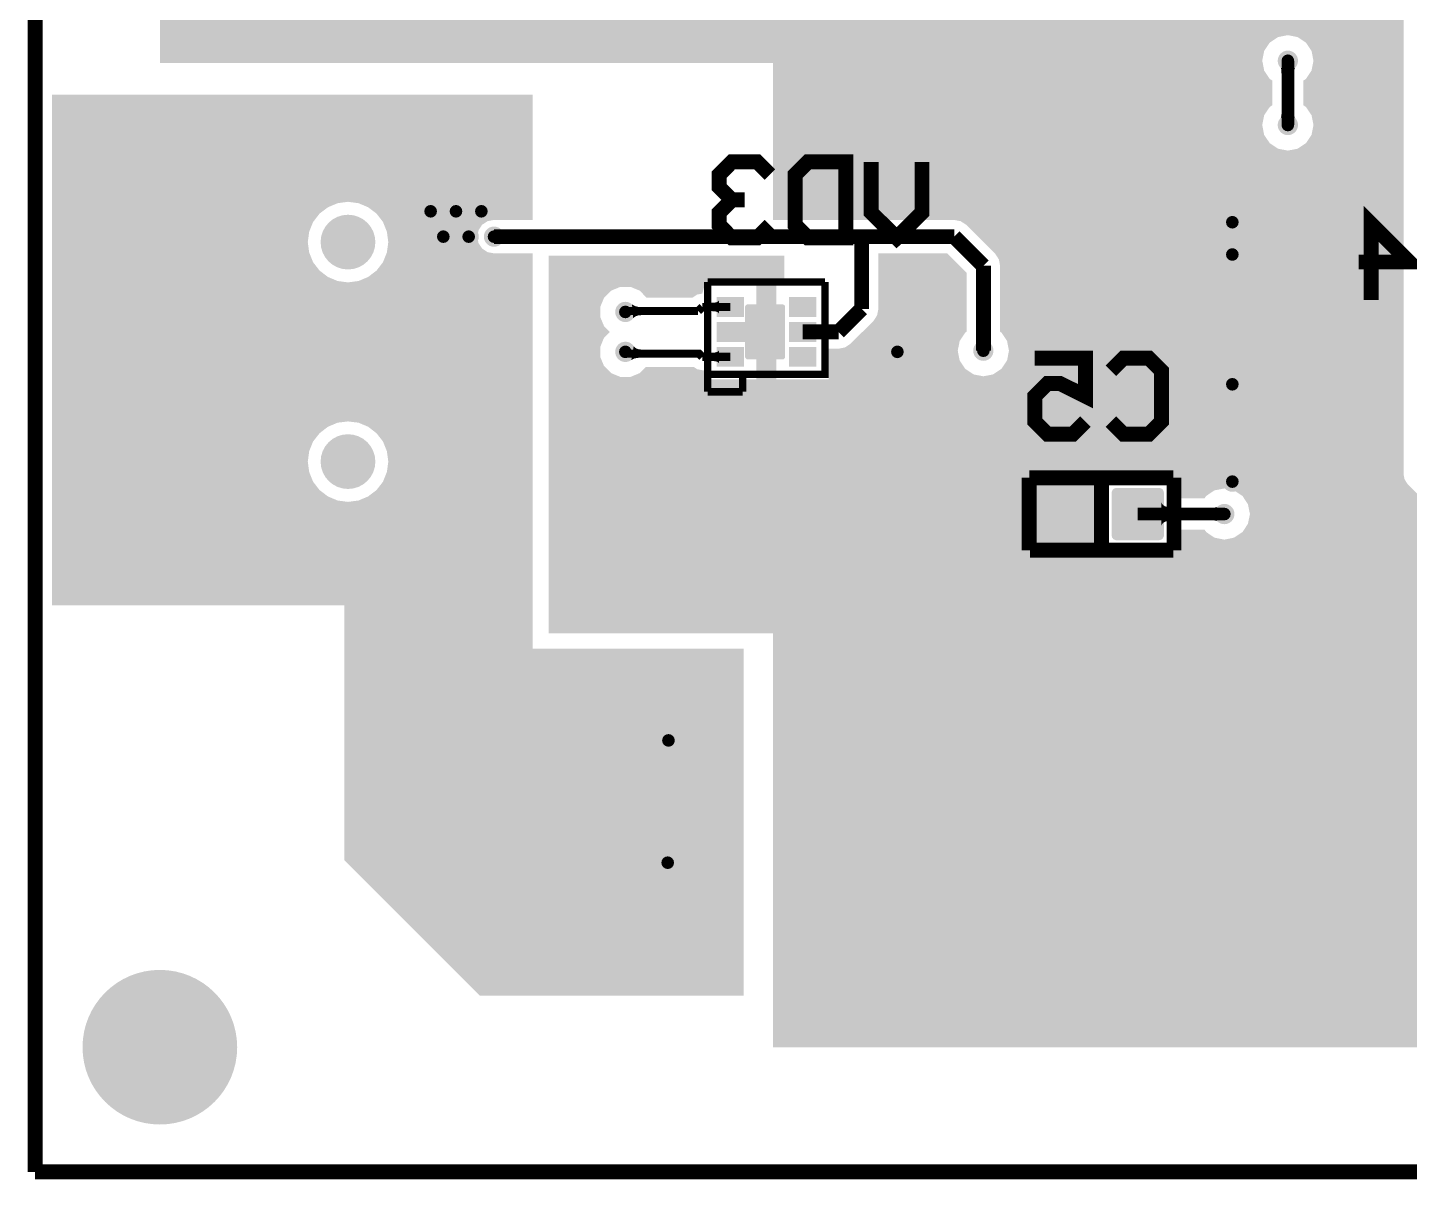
# Model space of a CAD drawing. Header units: millimetres. Extents: x -0.01 to 2.37, y -0.01 to 1.58.
# Drawn here: x -0.006 to 1.084, y -0.006 to 0.903 of the extents above; entities that cross this region are included whole.
import ezdxf

# ---------------------------------------------------------------- set-up
doc = ezdxf.new("R2010")
doc.units = ezdxf.units.MM
doc.layers.get('0').update_dxf_attribs({"linetype": 'CONTINUOUS', "lineweight": 0})
for name, color, linetype, lineweight in [('PCB_KUR_GBL', 10, 'CONTINUOUS', 0), ('PCB_KUR_GBO', 96, 'CONTINUOUS', 0), ('PCB_KUR_GBP', 170, 'CONTINUOUS', 0), ('PCB_KUR_GBS', 176, 'CONTINUOUS', 0), ('PCB_KUR_GKO', 130, 'CONTINUOUS', 0), ('PCB_KUR_TXT', 254, 'CONTINUOUS', 0)]:
    doc.layers.add(name, color=color, linetype=linetype, lineweight=lineweight)

# ---------------------------------------------------------------- blocks, each defined once
blk = doc.blocks.new('CUSTOM_4')
for points in [[(-0.0187, -0.0168), (-0.0187, 0.0168), (0.0187, -0.0168), (0.0187, 0.0168)], [(-0.0186, 0.0172), (-0.0181, 0.018), (0.0185, 0.0172), (0.0182, 0.018)], [(-0.0186, 0.0168), (-0.0186, 0.0172), (0.0186, 0.0168), (0.0185, 0.0172)], [(-0.0181, 0.018), (-0.018, 0.0182), (0.0182, 0.018), (0.0178, 0.0182)], [(-0.018, 0.0182), (-0.017, 0.0186), (0.0178, 0.0182), (0.0172, 0.0186)], [(-0.017, 0.0186), (-0.0168, 0.0186), (0.0172, 0.0186), (0.0168, 0.0186)], [(-0.0168, 0.0186), (-0.0168, 0.0187), (0.0168, 0.0186), (0.0168, 0.0187)], [(-0.0185, -0.0172), (-0.0186, -0.0168), (0.0186, -0.0172), (0.0186, -0.0168)], [(-0.0182, -0.018), (-0.0185, -0.0172), (0.0181, -0.018), (0.0186, -0.0172)], [(-0.0178, -0.0182), (-0.0182, -0.018), (0.018, -0.0182), (0.0181, -0.018)], [(-0.0172, -0.0186), (-0.0178, -0.0182), (0.017, -0.0186), (0.018, -0.0182)], [(-0.0168, -0.0186), (-0.0172, -0.0186), (0.0168, -0.0186), (0.017, -0.0186)], [(-0.0168, -0.0187), (-0.0168, -0.0186), (0.0168, -0.0187), (0.0168, -0.0186)]]:
    blk.add_solid(points)
blk = doc.blocks.new('ROUND_11')
h = blk.add_hatch(color=256)
edge = h.paths.add_edge_path(flags=0)
edge.add_arc((0, 0), 0.059, 0, 360)
blk = doc.blocks.new('ROUND_12')
h = blk.add_hatch(color=256)
edge = h.paths.add_edge_path(flags=0)
edge.add_arc((0, 0), 0.0197, 0, 360)
blk = doc.blocks.new('ROUND_16')
h = blk.add_hatch(color=256)
edge = h.paths.add_edge_path(flags=0)
edge.add_arc((0, 0), 0.008, 0, 360)
blk = doc.blocks.new('RECTANGLE_17')
blk.add_solid([(0.0088, 0.0059), (0.0088, -0.0059), (-0.0088, 0.0059), (-0.0088, -0.0059)])
blk = doc.blocks.new('CUSTOM_21')
for points in [[(-0.0206, 0.0175), (-0.0201, 0.0185), (0.0205, 0.0175), (0.0202, 0.0185)], [(-0.0206, 0.0168), (-0.0206, 0.0175), (0.0206, 0.0168), (0.0205, 0.0175)], [(-0.0206, -0.0168), (-0.0206, 0.0168), (0.0206, -0.0168), (0.0206, 0.0168)], [(-0.0201, 0.0185), (-0.0199, 0.0191), (0.0202, 0.0185), (0.0198, 0.0191)], [(-0.0199, 0.0191), (-0.019, 0.0199), (0.0198, 0.0191), (0.0191, 0.0199)], [(-0.019, 0.0199), (-0.0185, 0.0202), (0.0191, 0.0199), (0.0183, 0.0202)], [(-0.0185, 0.0202), (-0.0171, 0.0206), (0.0183, 0.0202), (0.0175, 0.0206)], [(-0.0171, 0.0206), (-0.0168, 0.0206), (0.0175, 0.0206), (0.0168, 0.0206)], [(-0.0205, -0.0175), (-0.0206, -0.0168), (0.0206, -0.0175), (0.0206, -0.0168)], [(-0.0202, -0.0185), (-0.0205, -0.0175), (0.0201, -0.0185), (0.0206, -0.0175)], [(-0.0198, -0.0191), (-0.0202, -0.0185), (0.0199, -0.0191), (0.0201, -0.0185)], [(-0.0191, -0.0199), (-0.0198, -0.0191), (0.019, -0.0199), (0.0199, -0.0191)], [(-0.0183, -0.0202), (-0.0191, -0.0199), (0.0185, -0.0202), (0.019, -0.0199)], [(-0.0175, -0.0206), (-0.0183, -0.0202), (0.0171, -0.0206), (0.0185, -0.0202)], [(-0.0168, -0.0206), (-0.0175, -0.0206), (0.0168, -0.0206), (0.0171, -0.0206)]]:
    blk.add_solid(points)
blk = doc.blocks.new('ROUND_24')
h = blk.add_hatch(color=256)
edge = h.paths.add_edge_path(flags=0)
edge.add_arc((0, 0), 0.061, 0, 360)
blk = doc.blocks.new('ROUND_25')
h = blk.add_hatch(color=256)
edge = h.paths.add_edge_path(flags=0)
edge.add_arc((0, 0), 0.0216, 0, 360)
blk = doc.blocks.new('RECTANGLE_27')
blk.add_solid([(0.0108, 0.0078), (0.0108, -0.0078), (-0.0108, 0.0078), (-0.0108, -0.0078)])
blk = doc.blocks.new('ROUND_8')
h = blk.add_hatch(color=256)
edge = h.paths.add_edge_path(flags=0)
edge.add_arc((0, 0), 0.005, 0, 360)

msp = doc.modelspace()

# ---------------------------------------------------------------- linework, layer by layer
at = {"layer": 'PCB_KUR_GBL', "lineweight": 211}
for points, const_width in [([(0.9882, 0.8261), (0.9882, 0.8768)], 0.01), ([(0.362, 0.738), (0.652, 0.738)], 0.0118), ([(0.652, 0.681), (0.652, 0.738), (0.725, 0.738)], 0.0118), ([(0.725, 0.738), (0.748, 0.715)], 0.0118), ([(0.748, 0.648), (0.748, 0.715)], 0.0118), ([(0.6338, 0.6628), (0.652, 0.681)], 0.0118), ([(0.4656, 0.6786), (0.4663, 0.6793)], 0.0065), ([(0.4663, 0.6793), (0.523, 0.6793)], 0.0065), ([(0.523, 0.6793), (0.5263, 0.6825)], 0.0065), ([(0.5263, 0.6825), (0.5483, 0.6825)], 0.0065), ([(0.6054, 0.6628), (0.6338, 0.6628)], 0.0118), ([(0.4656, 0.6471), (0.467, 0.6457)], 0.0065), ([(0.467, 0.6457), (0.5237, 0.6457), (0.5263, 0.6431)], 0.0065), ([(0.5263, 0.6431), (0.5483, 0.6431)], 0.0065), ([(0.8698, 0.5191), (0.9381, 0.5191)], 0.01)]:
    msp.add_lwpolyline(points, dxfattribs=dict(at, const_width=const_width))
at = {"layer": 'PCB_KUR_GBL'}
for points in [[(0.0984, 0.897), (0.0984, 0.9194), (1.0795, 0.897), (1.0795, 0.9194)], [(0.0984, 0.8955), (0.0984, 0.897), (0.9805, 0.8955), (0.9882, 0.897)], [(0.0984, 0.8911), (0.0984, 0.8955), (0.9739, 0.8911), (0.9805, 0.8955)], [(0.9959, 0.8955), (0.9882, 0.897), (1.0795, 0.8955), (1.0795, 0.897)], [(1.0025, 0.8911), (0.9959, 0.8955), (1.0795, 0.8911), (1.0795, 0.8955)], [(0.0984, 0.8845), (0.0984, 0.8911), (0.9695, 0.8845), (0.9739, 0.8911)], [(0.0984, 0.8768), (0.0984, 0.8845), (0.968, 0.8768), (0.9695, 0.8845)], [(1.0069, 0.8845), (1.0025, 0.8911), (1.0795, 0.8845), (1.0795, 0.8911)], [(1.0084, 0.8768), (1.0069, 0.8845), (1.0795, 0.8768), (1.0795, 0.8845)], [(0.0984, 0.875), (0.0984, 0.8768), (0.9684, 0.875), (0.968, 0.8768)], [(0.582, 0.8691), (0.582, 0.875), (0.9695, 0.8691), (0.9684, 0.875)], [(1.0069, 0.8691), (1.0084, 0.8768), (1.0795, 0.8691), (1.0795, 0.8768)], [(0.582, 0.8625), (0.582, 0.8691), (0.9739, 0.8625), (0.9695, 0.8691)], [(0.582, 0.8612), (0.582, 0.8625), (0.9759, 0.8612), (0.9739, 0.8625)], [(0.582, 0.8417), (0.582, 0.8612), (0.9759, 0.8417), (0.9759, 0.8612)], [(0.9827, 0.8709), (0.9826, 0.8711), (0.9937, 0.8709), (0.9938, 0.8711)], [(0.9826, 0.8711), (0.9826, 0.8711), (0.9938, 0.8711), (0.9826, 0.8711)], [(0.9828, 0.8707), (0.9827, 0.8709), (0.9936, 0.8707), (0.9937, 0.8709)], [(0.9829, 0.8704), (0.9828, 0.8707), (0.9935, 0.8704), (0.9936, 0.8707)], [(0.983, 0.87), (0.9829, 0.8704), (0.9934, 0.87), (0.9935, 0.8704)], [(0.983, 0.8695), (0.983, 0.87), (0.9934, 0.8695), (0.9934, 0.87)], [(0.9831, 0.8682), (0.983, 0.8695), (0.9933, 0.8682), (0.9934, 0.8695)], [(0.9832, 0.8667), (0.9831, 0.8682), (0.9932, 0.8667), (0.9933, 0.8682)], [(0.9832, 0.8658), (0.9832, 0.8667), (0.9932, 0.8658), (0.9932, 0.8667)], [(1.0005, 0.8612), (1.0025, 0.8625), (1.0795, 0.8612), (1.0795, 0.8625)], [(1.0005, 0.8417), (1.0005, 0.8612), (1.0795, 0.8417), (1.0795, 0.8612)], [(1.0025, 0.8625), (1.0069, 0.8691), (1.0795, 0.8625), (1.0795, 0.8691)], [(0.0132, 0.7655), (0.0132, 0.85), (0.3925, 0.7655), (0.3925, 0.85)], [(0.582, 0.8403), (0.582, 0.8417), (0.9739, 0.8403), (0.9759, 0.8417)], [(0.582, 0.8338), (0.582, 0.8403), (0.9695, 0.8338), (0.9739, 0.8403)], [(1.0025, 0.8403), (1.0005, 0.8417), (1.0795, 0.8403), (1.0795, 0.8417)], [(1.0069, 0.8338), (1.0025, 0.8403), (1.0795, 0.8338), (1.0795, 0.8403)], [(0.582, 0.8261), (0.582, 0.8338), (0.968, 0.8261), (0.9695, 0.8338)], [(0.9826, 0.8318), (0.9827, 0.8319), (0.9938, 0.8318), (0.9937, 0.8319)], [(0.9826, 0.8318), (0.9826, 0.8318), (0.9826, 0.8318), (0.9938, 0.8318)], [(0.9827, 0.8319), (0.9828, 0.8322), (0.9937, 0.8319), (0.9936, 0.8322)], [(0.9828, 0.8322), (0.9829, 0.8325), (0.9936, 0.8322), (0.9935, 0.8325)], [(0.9829, 0.8325), (0.983, 0.8329), (0.9935, 0.8325), (0.9934, 0.8329)], [(0.983, 0.8329), (0.9831, 0.8334), (0.9934, 0.8329), (0.9934, 0.8334)], [(0.9831, 0.8334), (0.9832, 0.8346), (0.9934, 0.8334), (0.9933, 0.8346)], [(0.9832, 0.8362), (0.9832, 0.8371), (0.9932, 0.8362), (0.9932, 0.8371)], [(0.9832, 0.8346), (0.9832, 0.8362), (0.9933, 0.8346), (0.9932, 0.8362)], [(1.0084, 0.8261), (1.0069, 0.8338), (1.0795, 0.8261), (1.0795, 0.8338)], [(0.582, 0.8183), (0.582, 0.8261), (0.9695, 0.8183), (0.968, 0.8261)], [(0.582, 0.8118), (0.582, 0.8183), (0.9739, 0.8118), (0.9695, 0.8183)], [(1.0025, 0.8118), (1.0069, 0.8183), (1.0795, 0.8118), (1.0795, 0.8183)], [(1.0069, 0.8183), (1.0084, 0.8261), (1.0795, 0.8183), (1.0795, 0.8261)], [(0.582, 0.8074), (0.582, 0.8118), (0.9805, 0.8074), (0.9739, 0.8118)], [(0.582, 0.8059), (0.582, 0.8074), (0.9882, 0.8059), (0.9805, 0.8074)], [(0.9882, 0.8059), (0.9959, 0.8074), (1.0795, 0.8059), (1.0795, 0.8074)], [(0.9959, 0.8074), (1.0025, 0.8118), (1.0795, 0.8074), (1.0795, 0.8118)], [(0.582, 0.7512), (0.582, 0.8059), (1.0795, 0.7512), (1.0795, 0.8059)], [(0.0132, 0.7644), (0.0132, 0.7655), (0.2386, 0.7644), (0.2468, 0.7655)], [(0.0132, 0.7612), (0.0132, 0.7644), (0.231, 0.7612), (0.2386, 0.7644)], [(0.2551, 0.7644), (0.2468, 0.7655), (0.3925, 0.7644), (0.3925, 0.7655)], [(0.2627, 0.7612), (0.2551, 0.7644), (0.3925, 0.7612), (0.3925, 0.7644)], [(0.0132, 0.7562), (0.0132, 0.7612), (0.2244, 0.7562), (0.231, 0.7612)], [(0.0132, 0.7496), (0.0132, 0.7562), (0.2193, 0.7496), (0.2244, 0.7562)], [(0.2693, 0.7562), (0.2627, 0.7612), (0.3925, 0.7562), (0.3925, 0.7612)], [(0.2732, 0.7512), (0.2693, 0.7562), (0.3925, 0.7512), (0.3925, 0.7562)], [(0.0132, 0.7419), (0.0132, 0.7496), (0.2162, 0.7419), (0.2193, 0.7496)], [(0.0132, 0.7337), (0.0132, 0.7419), (0.2151, 0.7337), (0.2162, 0.7419)], [(0.2739, 0.7502), (0.2732, 0.7512), (0.3569, 0.7502), (0.362, 0.7512)], [(0.2732, 0.7512), (0.2732, 0.7512), (0.362, 0.7512), (0.3925, 0.7512)], [(0.2744, 0.7496), (0.2739, 0.7502), (0.356, 0.7496), (0.3569, 0.7502)], [(0.2753, 0.7474), (0.2744, 0.7496), (0.3526, 0.7474), (0.356, 0.7496)], [(0.277, 0.7431), (0.2753, 0.7474), (0.3498, 0.7431), (0.3526, 0.7474)], [(0.2775, 0.7419), (0.277, 0.7431), (0.3496, 0.7419), (0.3498, 0.7431)], [(0.278, 0.738), (0.2775, 0.7419), (0.3488, 0.738), (0.3496, 0.7419)], [(0.7301, 0.7502), (0.725, 0.7512), (1.0795, 0.7502), (1.0795, 0.7512)], [(0.7344, 0.7474), (0.7301, 0.7502), (1.0795, 0.7474), (1.0795, 0.7502)], [(0.7574, 0.7244), (0.7344, 0.7474), (1.0795, 0.7244), (1.0795, 0.7474)], [(0.0132, 0.7255), (0.0132, 0.7337), (0.2162, 0.7255), (0.2151, 0.7337)], [(0.2779, 0.7286), (0.2785, 0.7329), (0.3526, 0.7286), (0.3498, 0.7329)], [(0.2786, 0.7337), (0.278, 0.738), (0.3496, 0.7337), (0.3488, 0.738)], [(0.2785, 0.7329), (0.2786, 0.7337), (0.3498, 0.7329), (0.3496, 0.7337)], [(0.0132, 0.7178), (0.0132, 0.7255), (0.2193, 0.7178), (0.2162, 0.7255)], [(0.2744, 0.7178), (0.2772, 0.7248), (0.3925, 0.7178), (0.3925, 0.7248)], [(0.2772, 0.7248), (0.2775, 0.7255), (0.362, 0.7248), (0.3584, 0.7255)], [(0.2772, 0.7248), (0.2772, 0.7248), (0.3925, 0.7248), (0.362, 0.7248)], [(0.2775, 0.7258), (0.2779, 0.7286), (0.3569, 0.7258), (0.3526, 0.7286)], [(0.2775, 0.7255), (0.2775, 0.7258), (0.3584, 0.7255), (0.3569, 0.7258)], [(0.405, 0.7002), (0.405, 0.723), (0.591, 0.7002), (0.591, 0.723)], [(0.6652, 0.7095), (0.6652, 0.7248), (0.7348, 0.7095), (0.7195, 0.7248)], [(0.6652, 0.7248), (0.6652, 0.7248), (0.7195, 0.7248), (0.6652, 0.7248)], [(0.7602, 0.7201), (0.7574, 0.7244), (1.0795, 0.7201), (1.0795, 0.7244)], [(0.7612, 0.715), (0.7602, 0.7201), (1.0795, 0.715), (1.0795, 0.7201)], [(0.0132, 0.7112), (0.0132, 0.7178), (0.2244, 0.7112), (0.2193, 0.7178)], [(0.0132, 0.7062), (0.0132, 0.7112), (0.231, 0.7062), (0.2244, 0.7112)], [(0.2627, 0.7062), (0.2693, 0.7112), (0.3925, 0.7062), (0.3925, 0.7112)], [(0.2693, 0.7112), (0.2744, 0.7178), (0.3925, 0.7112), (0.3925, 0.7178)], [(0.6652, 0.681), (0.6652, 0.7095), (0.7348, 0.681), (0.7348, 0.7095)], [(0.7612, 0.663), (0.7612, 0.715), (1.0795, 0.663), (1.0795, 0.715)], [(0.0132, 0.703), (0.0132, 0.7062), (0.2386, 0.703), (0.231, 0.7062)], [(0.0132, 0.7019), (0.0132, 0.703), (0.2468, 0.7019), (0.2386, 0.703)], [(0.0132, 0.5922), (0.0132, 0.7019), (0.3925, 0.5922), (0.3925, 0.7019)], [(0.2468, 0.7019), (0.2551, 0.703), (0.3925, 0.7019), (0.3925, 0.703)], [(0.2551, 0.703), (0.2627, 0.7062), (0.3925, 0.703), (0.3925, 0.7062)], [(0.405, 0.6984), (0.405, 0.7002), (0.5276, 0.6984), (0.5276, 0.7002)], [(0.405, 0.7002), (0.405, 0.7002), (0.5276, 0.7002), (0.569, 0.7002)], [(0.405, 0.6954), (0.405, 0.6984), (0.4544, 0.6954), (0.4617, 0.6984)], [(0.4713, 0.6977), (0.4696, 0.6984), (0.5276, 0.6977), (0.5276, 0.6984)], [(0.4769, 0.6954), (0.4713, 0.6977), (0.5269, 0.6954), (0.5276, 0.6977)], [(0.569, 0.6825), (0.569, 0.7002), (0.5847, 0.6825), (0.5847, 0.7002)], [(0.405, 0.6898), (0.405, 0.6954), (0.4488, 0.6898), (0.4544, 0.6954)], [(0.405, 0.6825), (0.405, 0.6898), (0.4458, 0.6825), (0.4488, 0.6898)], [(0.4792, 0.6931), (0.4769, 0.6954), (0.5263, 0.6931), (0.5269, 0.6954)], [(0.4799, 0.6923), (0.4792, 0.6931), (0.5222, 0.6923), (0.5263, 0.6931)], [(0.4822, 0.69), (0.4799, 0.6923), (0.5188, 0.69), (0.5222, 0.6923)], [(0.4824, 0.6898), (0.4822, 0.69), (0.5187, 0.6898), (0.5188, 0.69)], [(0.5379, 0.6864), (0.5385, 0.6867), (0.5396, 0.6864), (0.5396, 0.6867)], [(0.5385, 0.6867), (0.539, 0.687), (0.5396, 0.6867), (0.5396, 0.687)], [(0.539, 0.687), (0.5393, 0.6874), (0.5396, 0.687), (0.5396, 0.6874)], [(0.5393, 0.6874), (0.5395, 0.6878), (0.5396, 0.6874), (0.5396, 0.6878)], [(0.5395, 0.6878), (0.5396, 0.6883), (0.5396, 0.6878), (0.5396, 0.6883)], [(0.405, 0.6746), (0.405, 0.6825), (0.4458, 0.6746), (0.4458, 0.6825)], [(0.4708, 0.6842), (0.4708, 0.6846), (0.4714, 0.6842), (0.4708, 0.6846)], [(0.4709, 0.6839), (0.4708, 0.6842), (0.4719, 0.6839), (0.4714, 0.6842)], [(0.4709, 0.6836), (0.4709, 0.6839), (0.4725, 0.6836), (0.4719, 0.6839)], [(0.4709, 0.6833), (0.4709, 0.6836), (0.4731, 0.6833), (0.4725, 0.6836)], [(0.4709, 0.683), (0.4709, 0.6833), (0.4737, 0.683), (0.4731, 0.6833)], [(0.471, 0.6829), (0.4709, 0.683), (0.4744, 0.6829), (0.4737, 0.683)], [(0.471, 0.6827), (0.471, 0.6829), (0.4751, 0.6827), (0.4744, 0.6829)], [(0.471, 0.6826), (0.471, 0.6827), (0.4758, 0.6826), (0.4751, 0.6827)], [(0.471, 0.6825), (0.471, 0.6826), (0.4766, 0.6825), (0.4758, 0.6826)], [(0.4716, 0.676), (0.471, 0.6825), (0.478, 0.676), (0.4774, 0.6825)], [(0.471, 0.6825), (0.471, 0.6825), (0.4774, 0.6825), (0.4766, 0.6825)], [(0.4716, 0.6759), (0.4716, 0.676), (0.4764, 0.6759), (0.4772, 0.676)], [(0.4716, 0.6758), (0.4716, 0.6759), (0.4757, 0.6758), (0.4764, 0.6759)], [(0.4716, 0.6756), (0.4716, 0.6758), (0.475, 0.6756), (0.4757, 0.6758)], [(0.5331, 0.6793), (0.5331, 0.6858), (0.5396, 0.6793), (0.5396, 0.6858)], [(0.5343, 0.6792), (0.5331, 0.6793), (0.5396, 0.6792), (0.5396, 0.6793)], [(0.5343, 0.6858), (0.5364, 0.686), (0.5396, 0.6858), (0.5396, 0.686)], [(0.5364, 0.679), (0.5354, 0.6792), (0.5396, 0.679), (0.5396, 0.6792)], [(0.5364, 0.686), (0.5372, 0.6862), (0.5396, 0.686), (0.5396, 0.6862)], [(0.5372, 0.6789), (0.5364, 0.679), (0.5396, 0.6789), (0.5396, 0.679)], [(0.5372, 0.6862), (0.5379, 0.6864), (0.5396, 0.6862), (0.5396, 0.6864)], [(0.5379, 0.6786), (0.5372, 0.6789), (0.5396, 0.6786), (0.5396, 0.6789)], [(0.5385, 0.6784), (0.5379, 0.6786), (0.5396, 0.6784), (0.5396, 0.6786)], [(0.539, 0.678), (0.5385, 0.6784), (0.5396, 0.678), (0.5396, 0.6784)], [(0.5393, 0.6776), (0.539, 0.678), (0.5396, 0.6776), (0.5396, 0.678)], [(0.5395, 0.6772), (0.5393, 0.6776), (0.5396, 0.6772), (0.5396, 0.6776)], [(0.5396, 0.6767), (0.5395, 0.6772), (0.5396, 0.6767), (0.5396, 0.6772)], [(0.5621, 0.6687), (0.5621, 0.6825), (0.5896, 0.6687), (0.5896, 0.6825)], [(0.5621, 0.6825), (0.5621, 0.6825), (0.5896, 0.6825), (0.5847, 0.6825)], [(0.6614, 0.6716), (0.6642, 0.6759), (0.7348, 0.6716), (0.7348, 0.6759)], [(0.6642, 0.6759), (0.6652, 0.681), (0.7348, 0.6759), (0.7348, 0.681)], [(0.405, 0.6674), (0.405, 0.6746), (0.4488, 0.6674), (0.4458, 0.6746)], [(0.405, 0.6628), (0.405, 0.6674), (0.4534, 0.6628), (0.4488, 0.6674)], [(0.4716, 0.6754), (0.4716, 0.6756), (0.4744, 0.6754), (0.475, 0.6756)], [(0.4717, 0.6751), (0.4716, 0.6754), (0.4738, 0.6751), (0.4744, 0.6754)], [(0.4717, 0.6748), (0.4717, 0.6751), (0.4732, 0.6748), (0.4738, 0.6751)], [(0.4717, 0.6744), (0.4717, 0.6748), (0.4727, 0.6744), (0.4732, 0.6748)], [(0.4718, 0.674), (0.4717, 0.6744), (0.4722, 0.674), (0.4727, 0.6744)], [(0.4718, 0.6735), (0.4718, 0.674), (0.4718, 0.6735), (0.4722, 0.674)], [(0.5562, 0.6569), (0.5562, 0.6687), (0.5896, 0.6569), (0.5896, 0.6687)], [(0.6528, 0.663), (0.6614, 0.6716), (0.7348, 0.663), (0.7348, 0.6716)], [(0.405, 0.6583), (0.405, 0.6628), (0.4488, 0.6583), (0.4534, 0.6628)], [(0.405, 0.651), (0.405, 0.6583), (0.4458, 0.651), (0.4488, 0.6583)], [(0.5621, 0.6431), (0.5621, 0.6569), (0.5896, 0.6431), (0.5896, 0.6569)], [(0.6432, 0.6535), (0.6454, 0.6557), (0.7289, 0.6535), (0.7293, 0.6557)], [(0.6454, 0.6557), (0.652, 0.6623), (0.7293, 0.6557), (0.7337, 0.6623)], [(0.652, 0.6623), (0.6528, 0.663), (0.7337, 0.6623), (0.7348, 0.663)], [(0.7623, 0.6623), (0.7612, 0.663), (1.0795, 0.6623), (1.0795, 0.663)], [(0.7667, 0.6557), (0.7623, 0.6623), (1.0795, 0.6557), (1.0795, 0.6623)], [(0.7682, 0.648), (0.7667, 0.6557), (1.0795, 0.648), (1.0795, 0.6557)], [(0.405, 0.6431), (0.405, 0.651), (0.4458, 0.6431), (0.4458, 0.651)], [(0.405, 0.6359), (0.405, 0.6431), (0.4488, 0.6359), (0.4458, 0.6431)], [(0.4706, 0.6424), (0.4717, 0.6489), (0.4769, 0.6424), (0.4782, 0.6489)], [(0.4717, 0.6489), (0.4718, 0.649), (0.4782, 0.6489), (0.4774, 0.649)], [(0.4718, 0.6494), (0.4719, 0.6496), (0.4753, 0.6494), (0.4746, 0.6496)], [(0.4718, 0.6492), (0.4718, 0.6494), (0.4759, 0.6492), (0.4753, 0.6494)], [(0.4718, 0.649), (0.4718, 0.6492), (0.4766, 0.649), (0.4759, 0.6492)], [(0.4719, 0.6499), (0.472, 0.6502), (0.4741, 0.6499), (0.4735, 0.6502)], [(0.4719, 0.6496), (0.4719, 0.6499), (0.4746, 0.6496), (0.4741, 0.6499)], [(0.472, 0.6506), (0.4721, 0.6511), (0.4731, 0.6506), (0.4726, 0.6511)], [(0.472, 0.6502), (0.472, 0.6506), (0.4735, 0.6502), (0.4731, 0.6506)], [(0.4721, 0.6511), (0.4722, 0.6516), (0.4726, 0.6511), (0.4722, 0.6516)], [(0.5331, 0.6399), (0.5331, 0.6464), (0.5396, 0.6399), (0.5396, 0.6464)], [(0.5343, 0.6464), (0.5364, 0.6466), (0.5396, 0.6464), (0.5396, 0.6466)], [(0.5364, 0.6466), (0.5372, 0.6468), (0.5396, 0.6466), (0.5396, 0.6468)], [(0.5372, 0.6468), (0.5379, 0.647), (0.5396, 0.6468), (0.5396, 0.647)], [(0.5379, 0.647), (0.5385, 0.6473), (0.5396, 0.647), (0.5396, 0.6473)], [(0.5385, 0.6473), (0.539, 0.6476), (0.5396, 0.6473), (0.5396, 0.6476)], [(0.539, 0.6476), (0.5393, 0.648), (0.5396, 0.6476), (0.5396, 0.648)], [(0.5393, 0.648), (0.5395, 0.6485), (0.5396, 0.648), (0.5396, 0.6485)], [(0.5395, 0.6485), (0.5396, 0.6489), (0.5396, 0.6485), (0.5396, 0.6489)], [(0.569, 0.6254), (0.569, 0.6431), (0.5847, 0.6254), (0.5847, 0.6431)], [(0.6261, 0.648), (0.6261, 0.6496), (0.7278, 0.648), (0.7281, 0.6496)], [(0.6261, 0.6403), (0.6261, 0.648), (0.7293, 0.6403), (0.7278, 0.648)], [(0.6338, 0.6496), (0.6389, 0.6506), (0.7281, 0.6496), (0.7283, 0.6506)], [(0.6389, 0.6506), (0.6432, 0.6535), (0.7283, 0.6506), (0.7289, 0.6535)], [(0.7667, 0.6403), (0.7682, 0.648), (1.0795, 0.6403), (1.0795, 0.648)], [(0.405, 0.6303), (0.405, 0.6359), (0.4544, 0.6303), (0.4488, 0.6359)], [(0.4703, 0.6406), (0.4708, 0.6409), (0.4703, 0.6406), (0.4704, 0.6409)], [(0.4704, 0.6412), (0.4705, 0.6415), (0.4714, 0.6412), (0.472, 0.6415)], [(0.4704, 0.6409), (0.4704, 0.6412), (0.4708, 0.6409), (0.4714, 0.6412)], [(0.4705, 0.642), (0.4706, 0.6421), (0.4733, 0.642), (0.4739, 0.6421)], [(0.4705, 0.6418), (0.4705, 0.642), (0.4726, 0.6418), (0.4733, 0.642)], [(0.4705, 0.6415), (0.4705, 0.6418), (0.472, 0.6415), (0.4726, 0.6418)], [(0.4706, 0.6423), (0.4706, 0.6424), (0.4746, 0.6423), (0.4761, 0.6424)], [(0.4706, 0.6421), (0.4706, 0.6423), (0.4739, 0.6421), (0.4746, 0.6423)], [(0.4769, 0.6303), (0.4791, 0.6326), (0.5276, 0.6303), (0.5276, 0.6326)], [(0.4792, 0.6326), (0.4799, 0.6334), (0.5263, 0.6326), (0.5222, 0.6334)], [(0.4799, 0.6334), (0.4817, 0.6352), (0.5222, 0.6334), (0.5196, 0.6352)], [(0.5354, 0.6398), (0.5343, 0.6399), (0.5396, 0.6398), (0.5396, 0.6399)], [(0.5364, 0.6397), (0.5354, 0.6398), (0.5396, 0.6397), (0.5396, 0.6398)], [(0.5372, 0.6395), (0.5364, 0.6397), (0.5396, 0.6395), (0.5396, 0.6397)], [(0.5379, 0.6393), (0.5372, 0.6395), (0.5396, 0.6393), (0.5396, 0.6395)], [(0.5385, 0.639), (0.5379, 0.6393), (0.5396, 0.639), (0.5396, 0.6393)], [(0.539, 0.6387), (0.5385, 0.639), (0.5396, 0.6387), (0.5396, 0.639)], [(0.5393, 0.6383), (0.539, 0.6387), (0.5396, 0.6383), (0.5396, 0.6387)], [(0.5395, 0.6378), (0.5393, 0.6383), (0.5396, 0.6378), (0.5396, 0.6383)], [(0.5396, 0.6374), (0.5395, 0.6378), (0.5396, 0.6374), (0.5396, 0.6378)], [(0.6261, 0.6337), (0.6261, 0.6403), (0.7337, 0.6337), (0.7293, 0.6403)], [(0.6261, 0.6293), (0.6261, 0.6337), (0.7403, 0.6293), (0.7337, 0.6337)], [(0.7557, 0.6293), (0.7623, 0.6337), (1.0795, 0.6293), (1.0795, 0.6337)], [(0.7623, 0.6337), (0.7667, 0.6403), (1.0795, 0.6337), (1.0795, 0.6403)], [(0.405, 0.6273), (0.405, 0.6303), (0.4617, 0.6273), (0.4544, 0.6303)], [(0.405, 0.6254), (0.405, 0.6273), (0.5276, 0.6254), (0.5276, 0.6273)], [(0.405, 0.5505), (0.405, 0.6254), (1.0795, 0.5505), (1.0795, 0.6254)], [(0.405, 0.6254), (0.405, 0.6254), (0.569, 0.6254), (0.5276, 0.6254)], [(0.4696, 0.6273), (0.4769, 0.6303), (0.5276, 0.6273), (0.5276, 0.6303)], [(0.6261, 0.6278), (0.6261, 0.6293), (0.748, 0.6278), (0.7403, 0.6293)], [(0.6261, 0.6254), (0.6261, 0.6278), (1.0795, 0.6254), (1.0795, 0.6278)], [(0.748, 0.6278), (0.7557, 0.6293), (1.0795, 0.6278), (1.0795, 0.6293)], [(0.0132, 0.5912), (0.0132, 0.5922), (0.2386, 0.5912), (0.2468, 0.5922)], [(0.0132, 0.588), (0.0132, 0.5912), (0.231, 0.588), (0.2386, 0.5912)], [(0.2551, 0.5912), (0.2468, 0.5922), (0.3925, 0.5912), (0.3925, 0.5922)], [(0.2627, 0.588), (0.2551, 0.5912), (0.3925, 0.588), (0.3925, 0.5912)], [(0.0132, 0.5829), (0.0132, 0.588), (0.2244, 0.5829), (0.231, 0.588)], [(0.0132, 0.5764), (0.0132, 0.5829), (0.2193, 0.5764), (0.2244, 0.5829)], [(0.2693, 0.5829), (0.2627, 0.588), (0.3925, 0.5829), (0.3925, 0.588)], [(0.2744, 0.5764), (0.2693, 0.5829), (0.3925, 0.5764), (0.3925, 0.5829)], [(0.0132, 0.5687), (0.0132, 0.5764), (0.2162, 0.5687), (0.2193, 0.5764)], [(0.0132, 0.5605), (0.0132, 0.5687), (0.2151, 0.5605), (0.2162, 0.5687)], [(0.2775, 0.5687), (0.2744, 0.5764), (0.3925, 0.5687), (0.3925, 0.5764)], [(0.2786, 0.5605), (0.2775, 0.5687), (0.3925, 0.5605), (0.3925, 0.5687)], [(0.0132, 0.5523), (0.0132, 0.5605), (0.2162, 0.5523), (0.2151, 0.5605)], [(0.2775, 0.5523), (0.2786, 0.5605), (0.3925, 0.5523), (0.3925, 0.5605)], [(0.0132, 0.5446), (0.0132, 0.5523), (0.2193, 0.5446), (0.2162, 0.5523)], [(0.2744, 0.5446), (0.2775, 0.5523), (0.3925, 0.5446), (0.3925, 0.5523)], [(0.405, 0.5499), (0.405, 0.5505), (1.0796, 0.5499), (1.0795, 0.5505)], [(0.405, 0.5489), (0.405, 0.5499), (0.8477, 0.5489), (0.853, 0.5499)], [(0.405, 0.5458), (0.405, 0.5489), (0.8431, 0.5458), (0.8477, 0.5489)], [(0.405, 0.5413), (0.405, 0.5458), (0.8401, 0.5413), (0.8431, 0.5458)], [(0.892, 0.5489), (0.8867, 0.5499), (1.0798, 0.5489), (1.0796, 0.5499)], [(0.8956, 0.5464), (0.892, 0.5489), (1.0803, 0.5464), (1.0798, 0.5489)], [(0.8965, 0.5458), (0.8956, 0.5464), (1.0807, 0.5458), (1.0803, 0.5464)], [(0.8984, 0.543), (0.8965, 0.5458), (1.0825, 0.543), (1.0807, 0.5458)], [(0.0132, 0.538), (0.0132, 0.5446), (0.2244, 0.538), (0.2193, 0.5446)], [(0.0132, 0.533), (0.0132, 0.538), (0.231, 0.533), (0.2244, 0.538)], [(0.2627, 0.533), (0.2693, 0.538), (0.3925, 0.533), (0.3925, 0.538)], [(0.2693, 0.538), (0.2744, 0.5446), (0.3925, 0.538), (0.3925, 0.5446)], [(0.405, 0.536), (0.405, 0.5413), (0.8391, 0.536), (0.8401, 0.5413)], [(0.405, 0.5023), (0.405, 0.536), (0.8391, 0.5023), (0.8391, 0.536)], [(0.8996, 0.5413), (0.8984, 0.543), (1.0842, 0.5413), (1.0825, 0.543)], [(0.9, 0.5393), (0.8996, 0.5413), (1.0862, 0.5393), (1.0842, 0.5413)], [(0.9003, 0.5378), (0.9, 0.5393), (0.9303, 0.5378), (0.9381, 0.5393)], [(0.9006, 0.536), (0.9003, 0.5378), (0.9276, 0.536), (0.9303, 0.5378)], [(0.9006, 0.5334), (0.9006, 0.536), (0.9238, 0.5334), (0.9276, 0.536)], [(0.9458, 0.5378), (0.9381, 0.5393), (1.0877, 0.5378), (1.0862, 0.5393)], [(0.9524, 0.5334), (0.9458, 0.5378), (1.0921, 0.5334), (1.0877, 0.5378)], [(0.0132, 0.5298), (0.0132, 0.533), (0.2386, 0.5298), (0.231, 0.533)], [(0.0132, 0.5287), (0.0132, 0.5298), (0.2468, 0.5287), (0.2386, 0.5298)], [(0.0132, 0.447), (0.0132, 0.5287), (0.3925, 0.447), (0.3925, 0.5287)], [(0.2468, 0.5287), (0.2551, 0.5298), (0.3925, 0.5287), (0.3925, 0.5298)], [(0.2551, 0.5298), (0.2627, 0.533), (0.3925, 0.5298), (0.3925, 0.533)], [(0.8884, 0.5282), (0.8884, 0.5291), (0.8885, 0.5282), (0.8884, 0.5291)], [(0.8884, 0.5273), (0.8884, 0.5282), (0.8889, 0.5273), (0.8885, 0.5282)], [(0.8884, 0.5266), (0.8884, 0.5273), (0.8894, 0.5266), (0.8889, 0.5273)], [(0.8884, 0.5259), (0.8884, 0.5266), (0.8901, 0.5259), (0.8894, 0.5266)], [(0.8884, 0.5254), (0.8884, 0.5259), (0.891, 0.5254), (0.8901, 0.5259)], [(0.8884, 0.5249), (0.8884, 0.5254), (0.8921, 0.5249), (0.891, 0.5254)], [(0.8884, 0.5246), (0.8884, 0.5249), (0.8934, 0.5246), (0.8921, 0.5249)], [(0.8884, 0.5243), (0.8884, 0.5246), (0.8949, 0.5243), (0.8934, 0.5246)], [(0.8884, 0.5242), (0.8884, 0.5243), (0.8966, 0.5242), (0.8949, 0.5243)], [(0.8884, 0.5241), (0.8884, 0.5242), (0.8986, 0.5241), (0.8966, 0.5242)], [(0.8884, 0.5141), (0.8884, 0.5241), (0.8986, 0.5141), (0.8986, 0.5241)], [(0.9006, 0.5315), (0.9006, 0.5334), (0.9225, 0.5315), (0.9238, 0.5334)], [(0.927, 0.5141), (0.927, 0.5241), (0.9324, 0.5141), (0.9324, 0.5241)], [(0.9279, 0.5241), (0.9312, 0.5243), (0.9324, 0.5241), (0.9324, 0.5243)], [(0.9312, 0.5243), (0.9316, 0.5244), (0.9324, 0.5243), (0.9324, 0.5244)], [(0.9316, 0.5244), (0.932, 0.5245), (0.9324, 0.5244), (0.9324, 0.5245)], [(0.932, 0.5245), (0.9322, 0.5246), (0.9324, 0.5245), (0.9324, 0.5246)], [(0.9322, 0.5246), (0.9324, 0.5247), (0.9324, 0.5246), (0.9324, 0.5247)], [(0.9567, 0.5269), (0.9524, 0.5334), (1.0986, 0.5269), (1.0921, 0.5334)], [(0.9583, 0.5191), (0.9567, 0.5269), (1.1064, 0.5191), (1.0986, 0.5269)], [(0.8884, 0.5139), (0.8884, 0.5141), (0.8949, 0.5139), (0.8966, 0.5141)], [(0.8884, 0.5137), (0.8884, 0.5139), (0.8934, 0.5137), (0.8949, 0.5139)], [(0.8884, 0.5133), (0.8884, 0.5137), (0.8921, 0.5133), (0.8934, 0.5137)], [(0.8884, 0.5129), (0.8884, 0.5133), (0.891, 0.5129), (0.8921, 0.5133)], [(0.8884, 0.5123), (0.8884, 0.5129), (0.8901, 0.5123), (0.891, 0.5129)], [(0.8884, 0.5117), (0.8884, 0.5123), (0.8894, 0.5117), (0.8901, 0.5123)], [(0.9307, 0.514), (0.9295, 0.5141), (0.9324, 0.514), (0.9324, 0.5141)], [(0.9312, 0.5139), (0.9307, 0.514), (0.9324, 0.5139), (0.9324, 0.514)], [(0.9316, 0.5138), (0.9312, 0.5139), (0.9324, 0.5138), (0.9324, 0.5139)], [(0.9322, 0.5136), (0.932, 0.5138), (0.9324, 0.5136), (0.9324, 0.5138)], [(0.9324, 0.5135), (0.9322, 0.5136), (0.9324, 0.5135), (0.9324, 0.5136)], [(0.9567, 0.5114), (0.9583, 0.5191), (1.1141, 0.5114), (1.1064, 0.5191)], [(0.405, 0.497), (0.405, 0.5023), (0.8401, 0.497), (0.8391, 0.5023)], [(0.8884, 0.5109), (0.8884, 0.5117), (0.8889, 0.5109), (0.8894, 0.5117)], [(0.8884, 0.5101), (0.8884, 0.5109), (0.8885, 0.5101), (0.8889, 0.5109)], [(0.8884, 0.5091), (0.8884, 0.5101), (0.8884, 0.5091), (0.8885, 0.5101)], [(0.9003, 0.5005), (0.9006, 0.5023), (0.9303, 0.5005), (0.9276, 0.5023)], [(0.9006, 0.5049), (0.9006, 0.5068), (0.9238, 0.5049), (0.9225, 0.5068)], [(0.9006, 0.5023), (0.9006, 0.5049), (0.9276, 0.5023), (0.9238, 0.5049)], [(0.9458, 0.5005), (0.9479, 0.5019), (1.4655, 0.5005), (1.4646, 0.5019)], [(0.9479, 0.5019), (0.9491, 0.5027), (1.128, 0.5019), (1.124, 0.5027)], [(0.9479, 0.5019), (0.9479, 0.5019), (1.4646, 0.5019), (1.128, 0.5019)], [(0.9491, 0.5027), (0.9524, 0.5049), (1.124, 0.5027), (1.1207, 0.5049)], [(0.9524, 0.5049), (0.9525, 0.505), (1.1207, 0.5049), (1.1205, 0.505)], [(0.9525, 0.505), (0.9567, 0.5114), (1.1205, 0.505), (1.1141, 0.5114)], [(0.405, 0.4924), (0.405, 0.497), (0.8431, 0.4924), (0.8401, 0.497)], [(0.405, 0.4894), (0.405, 0.4924), (0.8477, 0.4894), (0.8431, 0.4924)], [(0.892, 0.4894), (0.8964, 0.4923), (2.2638, 0.4894), (2.2638, 0.4923)], [(0.8964, 0.4923), (0.8965, 0.4924), (1.4814, 0.4923), (1.4809, 0.4924)], [(0.8965, 0.4924), (0.8974, 0.4938), (1.4809, 0.4924), (1.4736, 0.4938)], [(0.8974, 0.4938), (0.8996, 0.497), (1.4736, 0.4938), (1.4689, 0.497)], [(0.8996, 0.497), (0.8998, 0.4982), (1.4689, 0.497), (1.4671, 0.4982)], [(0.8998, 0.4982), (0.9, 0.4989), (1.4671, 0.4982), (1.4666, 0.4989)], [(0.9, 0.4989), (0.9003, 0.5005), (0.9381, 0.4989), (0.9303, 0.5005)], [(0.9381, 0.4989), (0.9458, 0.5005), (1.4666, 0.4989), (1.4655, 0.5005)], [(0.405, 0.4884), (0.405, 0.4894), (0.853, 0.4884), (0.8477, 0.4894)], [(0.405, 0.425), (0.405, 0.4884), (2.2638, 0.425), (2.2638, 0.4884)], [(0.8867, 0.4884), (0.892, 0.4894), (2.2638, 0.4884), (2.2638, 0.4894)], [(0.244, 0.413), (0.244, 0.447), (0.3925, 0.413), (0.3925, 0.447)], [(0.582, 0.4033), (0.582, 0.425), (2.2638, 0.4033), (2.2638, 0.425)], [(0.244, 0.246), (0.244, 0.413), (0.559, 0.246), (0.559, 0.413)], [(0.244, 0.413), (0.244, 0.413), (0.559, 0.413), (0.3925, 0.413)], [(0.582, 0.402), (0.582, 0.4033), (1.7226, 0.402), (1.7324, 0.4033)], [(0.582, 0.3982), (0.582, 0.402), (1.7135, 0.3982), (1.7226, 0.402)], [(0.582, 0.3922), (0.582, 0.3982), (1.7057, 0.3922), (1.7135, 0.3982)], [(0.582, 0.3844), (0.582, 0.3922), (1.6997, 0.3844), (1.7057, 0.3922)], [(0.582, 0.3753), (0.582, 0.3844), (1.6959, 0.3753), (1.6997, 0.3844)], [(0.582, 0.3656), (0.582, 0.3753), (1.6947, 0.3656), (1.6959, 0.3753)], [(0.582, 0.3558), (0.582, 0.3656), (1.6959, 0.3558), (1.6947, 0.3656)], [(0.582, 0.3467), (0.582, 0.3558), (1.6997, 0.3467), (1.6959, 0.3558)], [(0.582, 0.3389), (0.582, 0.3467), (1.7057, 0.3389), (1.6997, 0.3467)], [(0.582, 0.3329), (0.582, 0.3389), (1.7135, 0.3329), (1.7057, 0.3389)], [(0.582, 0.3291), (0.582, 0.3329), (1.7226, 0.3291), (1.7135, 0.3329)], [(0.582, 0.3278), (0.582, 0.3291), (1.7324, 0.3278), (1.7226, 0.3291)], [(0.582, 0.1837), (0.582, 0.3278), (2.2638, 0.1837), (2.2638, 0.3278)], [(0.351, 0.139), (0.244, 0.246), (0.559, 0.139), (0.559, 0.246)], [(0.582, 0.1822), (0.582, 0.1837), (1.3307, 0.1822), (1.342, 0.1837)], [(0.582, 0.1778), (0.582, 0.1822), (1.3202, 0.1778), (1.3307, 0.1822)], [(0.582, 0.1709), (0.582, 0.1778), (1.3111, 0.1709), (1.3202, 0.1778)], [(0.582, 0.1618), (0.582, 0.1709), (1.3042, 0.1618), (1.3111, 0.1709)], [(0.582, 0.1513), (0.582, 0.1618), (1.2998, 0.1513), (1.3042, 0.1618)], [(0.582, 0.14), (0.582, 0.1513), (1.2983, 0.14), (1.2998, 0.1513)], [(0.582, 0.1287), (0.582, 0.14), (1.2998, 0.1287), (1.2983, 0.14)], [(0.582, 0.1182), (0.582, 0.1287), (1.3042, 0.1182), (1.2998, 0.1287)], [(0.582, 0.1091), (0.582, 0.1182), (1.3111, 0.1091), (1.3042, 0.1182)], [(0.582, 0.1034), (0.582, 0.1091), (1.3185, 0.1034), (1.3111, 0.1091)], [(0.582, 0.0984), (0.582, 0.1034), (1.3168, 0.0984), (1.3185, 0.1034)]]:
    msp.add_solid(points, dxfattribs=at)
at = {"layer": 'PCB_KUR_GBO', "lineweight": 211}
for points, const_width in [([(0.5796, 0.787), (0.5696, 0.797), (0.5496, 0.797), (0.5397, 0.787), (0.5397, 0.777), (0.5496, 0.767), (0.5596, 0.767), (0.5496, 0.767), (0.5397, 0.757), (0.5397, 0.7471), (0.5496, 0.7371), (0.5696, 0.7371), (0.5796, 0.7471)], 0.0118), ([(0.6396, 0.797), (0.6396, 0.7371), (0.6096, 0.7371), (0.5996, 0.7471), (0.5996, 0.787), (0.6096, 0.797), (0.6396, 0.797)], 0.0118), ([(0.6996, 0.797), (0.6996, 0.757), (0.6796, 0.7371), (0.6596, 0.757), (0.6596, 0.797)], 0.0118), ([(1.054, 0.688), (1.054, 0.748), (1.084, 0.718), (1.044, 0.718)], 0.0118), ([(0.5306, 0.6156), (0.5306, 0.6294), (0.6231, 0.6294), (0.6231, 0.7022)], 0.0059), ([(0.5306, 0.7022), (0.6231, 0.7022)], 0.0059), ([(0.5306, 0.6294), (0.5306, 0.7022)], 0.0059), ([(0.7886, 0.6421), (0.8286, 0.6421), (0.8286, 0.6121), (0.8086, 0.6221), (0.7986, 0.6221), (0.7886, 0.6121), (0.7886, 0.5921), (0.7986, 0.5821), (0.8186, 0.5821), (0.8286, 0.5921)], 0.0118), ([(0.8486, 0.6321), (0.8586, 0.6421), (0.8785, 0.6421), (0.8885, 0.6321), (0.8885, 0.5921), (0.8785, 0.5821), (0.8586, 0.5821), (0.8486, 0.5921)], 0.0118), ([(0.5581, 0.6156), (0.5581, 0.6294)], 0.0059), ([(0.5306, 0.6156), (0.5581, 0.6156)], 0.0059), ([(0.7842, 0.4906), (0.7842, 0.5477)], 0.0118), ([(0.7842, 0.5477), (0.8978, 0.5477)], 0.0118), ([(0.8413, 0.4906), (0.8413, 0.5477)], 0.0118), ([(0.8984, 0.4906), (0.8984, 0.5477)], 0.0118), ([(0.7848, 0.4906), (0.8978, 0.4906)], 0.0118)]:
    msp.add_lwpolyline(points, dxfattribs=dict(at, const_width=const_width))
at = {"layer": 'PCB_KUR_GBS'}
for points in [[(0.5601, 0.6829), (0.5603, 0.6833), (0.5916, 0.6829), (0.5915, 0.6833)], [(0.5601, 0.6825), (0.5601, 0.6829), (0.5916, 0.6825), (0.5916, 0.6829)], [(0.5601, 0.6707), (0.5601, 0.6825), (0.5916, 0.6707), (0.5916, 0.6825)], [(0.5603, 0.6833), (0.5604, 0.6836), (0.5915, 0.6833), (0.5913, 0.6836)], [(0.5604, 0.6836), (0.5607, 0.6839), (0.5913, 0.6836), (0.591, 0.6839)], [(0.5607, 0.6839), (0.561, 0.6842), (0.591, 0.6839), (0.5907, 0.6842)], [(0.561, 0.6842), (0.5613, 0.6843), (0.5907, 0.6842), (0.5904, 0.6843)], [(0.5613, 0.6843), (0.5617, 0.6845), (0.5904, 0.6843), (0.59, 0.6845)], [(0.5542, 0.6691), (0.5544, 0.6695), (0.5916, 0.6691), (0.5916, 0.6695)], [(0.5542, 0.6687), (0.5542, 0.6691), (0.5916, 0.6687), (0.5916, 0.6691)], [(0.5542, 0.6569), (0.5542, 0.6687), (0.5916, 0.6569), (0.5916, 0.6687)], [(0.5544, 0.6695), (0.5545, 0.6698), (0.5916, 0.6695), (0.5916, 0.6698)], [(0.5545, 0.6698), (0.5548, 0.6701), (0.5916, 0.6698), (0.5916, 0.6701)], [(0.5548, 0.6701), (0.5551, 0.6704), (0.5916, 0.6701), (0.5916, 0.6704)], [(0.5551, 0.6704), (0.5554, 0.6706), (0.5916, 0.6704), (0.5916, 0.6706)], [(0.5554, 0.6706), (0.5558, 0.6707), (0.5916, 0.6706), (0.5916, 0.6707)], [(0.5542, 0.6565), (0.5542, 0.6569), (0.5916, 0.6565), (0.5916, 0.6569)], [(0.5544, 0.6562), (0.5542, 0.6565), (0.5916, 0.6562), (0.5916, 0.6565)], [(0.5545, 0.6558), (0.5544, 0.6562), (0.5916, 0.6558), (0.5916, 0.6562)], [(0.5548, 0.6555), (0.5545, 0.6558), (0.5916, 0.6555), (0.5916, 0.6558)], [(0.5551, 0.6553), (0.5548, 0.6555), (0.5916, 0.6553), (0.5916, 0.6555)], [(0.5554, 0.6551), (0.5551, 0.6553), (0.5916, 0.6551), (0.5916, 0.6553)], [(0.5558, 0.655), (0.5554, 0.6551), (0.5916, 0.655), (0.5916, 0.6551)], [(0.5601, 0.6431), (0.5601, 0.655), (0.5916, 0.6431), (0.5916, 0.655)], [(0.5601, 0.6428), (0.5601, 0.6431), (0.5916, 0.6428), (0.5916, 0.6431)], [(0.5603, 0.6424), (0.5601, 0.6428), (0.5915, 0.6424), (0.5916, 0.6428)], [(0.5604, 0.6421), (0.5603, 0.6424), (0.5913, 0.6421), (0.5915, 0.6424)], [(0.5607, 0.6418), (0.5604, 0.6421), (0.591, 0.6418), (0.5913, 0.6421)], [(0.561, 0.6415), (0.5607, 0.6418), (0.5907, 0.6415), (0.591, 0.6418)], [(0.5613, 0.6413), (0.561, 0.6415), (0.5904, 0.6413), (0.5907, 0.6415)], [(0.5617, 0.6412), (0.5613, 0.6413), (0.59, 0.6412), (0.5904, 0.6413)]]:
    msp.add_solid(points, dxfattribs=at)
at = {"layer": 'PCB_KUR_GKO', "lineweight": 211, "const_width": 0.0118}
for points in [[(0, 0), (0, 1.5748), (2.3622, 1.5748)], [(0, 0), (2.3622, 0)]]:
    msp.add_lwpolyline(points, dxfattribs=at)

# ---------------------------------------------------------------- block references
at = {"layer": 'PCB_KUR_GBL'}
for name, p in [('ROUND_16', (0.9882, 0.8768)), ('ROUND_16', (0.9882, 0.8261)), ('ROUND_16', (0.312, 0.758)), ('ROUND_16', (0.332, 0.758)), ('ROUND_16', (0.352, 0.758)), ('ROUND_12', (0.2468, 0.7337)), ('ROUND_16', (0.9444, 0.7494)), ('ROUND_16', (0.322, 0.738)), ('ROUND_16', (0.342, 0.738)), ('ROUND_16', (0.362, 0.738)), ('ROUND_16', (0.9444, 0.7239)), ('RECTANGLE_17', (0.5483, 0.6825)), ('RECTANGLE_17', (0.6054, 0.6825)), ('ROUND_16', (0.4656, 0.6786)), ('RECTANGLE_17', (0.5483, 0.6628)), ('RECTANGLE_17', (0.6054, 0.6628)), ('ROUND_16', (0.4656, 0.6471)), ('ROUND_16', (0.6802, 0.6471)), ('ROUND_16', (0.748, 0.648)), ('RECTANGLE_17', (0.5483, 0.6431)), ('RECTANGLE_17', (0.6054, 0.6431)), ('ROUND_16', (0.9444, 0.6215)), ('ROUND_12', (0.2468, 0.5605)), ('ROUND_16', (0.9444, 0.5447)), ('CUSTOM_4', (0.8128, 0.5191)), ('CUSTOM_4', (0.8698, 0.5191)), ('ROUND_16', (0.9381, 0.5191)), ('ROUND_16', (0.4996, 0.3405)), ('ROUND_16', (0.499, 0.244)), ('ROUND_11', (0.0984, 0.0984))]:
    msp.add_blockref(name, p, dxfattribs=at)
at = {"layer": 'PCB_KUR_GBP'}
for name, p in [('RECTANGLE_17', (0.5483, 0.6825)), ('RECTANGLE_17', (0.6054, 0.6825)), ('RECTANGLE_17', (0.5483, 0.6628)), ('RECTANGLE_17', (0.6054, 0.6628)), ('RECTANGLE_17', (0.5483, 0.6431)), ('RECTANGLE_17', (0.6054, 0.6431)), ('CUSTOM_4', (0.8128, 0.5191)), ('CUSTOM_4', (0.8698, 0.5191))]:
    msp.add_blockref(name, p, dxfattribs=at)
at = {"layer": 'PCB_KUR_GBS'}
for name, p in [('ROUND_25', (0.2468, 0.7337)), ('RECTANGLE_27', (0.5483, 0.6825)), ('RECTANGLE_27', (0.6054, 0.6825)), ('RECTANGLE_27', (0.5483, 0.6628)), ('RECTANGLE_27', (0.6054, 0.6628)), ('RECTANGLE_27', (0.5483, 0.6431)), ('RECTANGLE_27', (0.6054, 0.6431)), ('ROUND_25', (0.2468, 0.5605)), ('CUSTOM_21', (0.8128, 0.5191)), ('CUSTOM_21', (0.8698, 0.5191)), ('ROUND_24', (0.0984, 0.0984))]:
    msp.add_blockref(name, p, dxfattribs=at)
at = {"layer": 'PCB_KUR_TXT'}
for name, p in [('ROUND_8', (0.9882, 0.8768)), ('ROUND_8', (0.9882, 0.8261)), ('ROUND_8', (0.312, 0.758)), ('ROUND_8', (0.332, 0.758)), ('ROUND_8', (0.352, 0.758)), ('ROUND_12', (0.2468, 0.7337)), ('ROUND_8', (0.9444, 0.7494)), ('ROUND_8', (0.322, 0.738)), ('ROUND_8', (0.342, 0.738)), ('ROUND_8', (0.362, 0.738)), ('ROUND_8', (0.9444, 0.7239)), ('ROUND_8', (0.4656, 0.6786)), ('ROUND_8', (0.4656, 0.6471)), ('ROUND_8', (0.6802, 0.6471)), ('ROUND_8', (0.748, 0.648)), ('ROUND_8', (0.9444, 0.6215)), ('ROUND_12', (0.2468, 0.5605)), ('ROUND_8', (0.9444, 0.5447)), ('ROUND_8', (0.9381, 0.5191)), ('ROUND_8', (0.4996, 0.3405)), ('ROUND_8', (0.499, 0.244)), ('ROUND_11', (0.0984, 0.0984))]:
    msp.add_blockref(name, p, dxfattribs=at)

doc.saveas('drawing.dxf')
